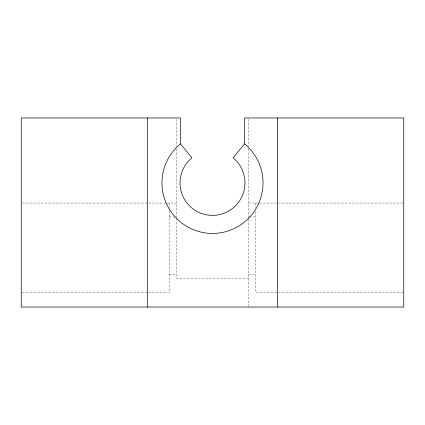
<?xml version="1.0" encoding="UTF-8"?>
<svg xmlns="http://www.w3.org/2000/svg" width="425" height="425" viewBox="0 0 425 425"><rect width="100%" height="100%" fill="white"/><g stroke="black" fill="none" stroke-linecap="round" stroke-linejoin="round"><path stroke-width="0.32" stroke-dasharray="2.12 1.59" d="M22.578 203.038L166.547 203.038M167.206 203.038L176.417 203.038M248.583 203.038L403.75 203.038M169.198 216.984L175.759 216.984M249.241 216.984L255.802 216.984M169.198 274.566L176.417 274.566M248.583 274.566L255.802 274.566M248.583 278.173L176.417 278.173L176.417 219.125M22.578 292.607L169.198 292.607L169.198 210.04M403.086 292.607L255.802 292.607L255.802 210.04M255.802 203.038L255.802 207.474M248.583 119.276L248.583 146.317M248.583 148.957L248.583 218.588M248.583 219.125L248.583 307.041M176.417 119.276L176.417 146.317M176.417 148.957L176.417 218.588M169.198 203.038L169.198 207.474"/><path stroke-width="0.64" d="M244.55 143.857L233.102 157.808A32.475 32.475 0 0 1 236.204 205.11A32.475 32.475 0 0 1 188.796 205.11A32.475 32.475 0 0 1 191.898 157.808L180.45 143.857L180.45 117.959L21.25 117.959L21.25 307.041L403.75 307.041L403.75 117.959L244.55 117.959L244.55 143.857A50.517 50.517 0 0 1 249.374 217.446A50.517 50.517 0 0 1 175.626 217.446A50.517 50.517 0 0 1 180.45 143.857M277.451 117.959L277.451 307.041M147.549 117.959L147.549 307.041"/></g></svg>
